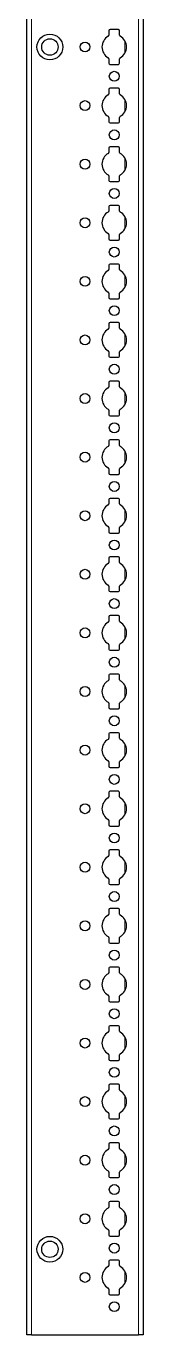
# Model space of a CAD drawing. Header units: millimetres. Extents: x -199 to 2589, y -2047 to 1507.
# Drawn here: x 2190 to 2239, y -852 to -293 of the extents above; entities that cross this region are included whole.
import ezdxf

# ---------------------------------------------------------------- set-up
doc = ezdxf.new("R2010")
doc.units = ezdxf.units.MM

msp = doc.modelspace()

# ---------------------------------------------------------------- linework, layer by layer
at = {"color": 7, "linetype": 'Continuous', "lineweight": 25}
for p, q in [((2189.65, -851.79), (2189.65, 247.21)), ((2239.35, 247.21), (2239.35, -851.79)), ((2224.7, -295.39), (2224.7, -297.27)), ((2228.8, -294.89), (2225.2, -294.89)), ((2229.3, -297.27), (2229.3, -295.39)), ((2224.7, -307.32), (2224.7, -309.19)), ((2225.2, -309.69), (2228.8, -309.69)), ((2229.3, -309.19), (2229.3, -307.32)), ((2224.7, -320.39), (2224.7, -322.27)), ((2228.8, -319.89), (2225.2, -319.89)), ((2229.3, -322.27), (2229.3, -320.39)), ((2224.7, -332.32), (2224.7, -334.19)), ((2225.2, -334.69), (2228.8, -334.69)), ((2229.3, -334.19), (2229.3, -332.32)), ((2224.7, -345.39), (2224.7, -347.27)), ((2228.8, -344.89), (2225.2, -344.89)), ((2229.3, -347.27), (2229.3, -345.39)), ((2224.7, -357.32), (2224.7, -359.19)), ((2229.3, -359.19), (2229.3, -357.32)), ((2225.2, -359.69), (2228.8, -359.69)), ((2224.7, -370.39), (2224.7, -372.27)), ((2228.8, -369.89), (2225.2, -369.89)), ((2229.3, -372.27), (2229.3, -370.39)), ((2224.7, -382.32), (2224.7, -384.19)), ((2225.2, -384.69), (2228.8, -384.69)), ((2229.3, -384.19), (2229.3, -382.32)), ((2224.7, -395.39), (2224.7, -397.27)), ((2228.8, -394.89), (2225.2, -394.89)), ((2229.3, -397.27), (2229.3, -395.39)), ((2224.7, -407.32), (2224.7, -409.19)), ((2229.3, -409.19), (2229.3, -407.32)), ((2225.2, -409.69), (2228.8, -409.69)), ((2224.7, -420.39), (2224.7, -422.27)), ((2228.8, -419.89), (2225.2, -419.89)), ((2229.3, -422.27), (2229.3, -420.39)), ((2224.7, -432.32), (2224.7, -434.19)), ((2225.2, -434.69), (2228.8, -434.69)), ((2229.3, -434.19), (2229.3, -432.32)), ((2224.7, -445.39), (2224.7, -447.27)), ((2228.8, -444.89), (2225.2, -444.89)), ((2229.3, -447.27), (2229.3, -445.39)), ((2224.7, -457.32), (2224.7, -459.19)), ((2229.3, -459.19), (2229.3, -457.32)), ((2225.2, -459.69), (2228.8, -459.69)), ((2224.7, -470.39), (2224.7, -472.27)), ((2228.8, -469.89), (2225.2, -469.89)), ((2229.3, -472.27), (2229.3, -470.39)), ((2224.7, -482.32), (2224.7, -484.19)), ((2225.2, -484.69), (2228.8, -484.69)), ((2229.3, -484.19), (2229.3, -482.32)), ((2224.7, -495.39), (2224.7, -497.27)), ((2228.8, -494.89), (2225.2, -494.89)), ((2229.3, -497.27), (2229.3, -495.39)), ((2224.7, -507.32), (2224.7, -509.19)), ((2229.3, -509.19), (2229.3, -507.32)), ((2225.2, -509.69), (2228.8, -509.69)), ((2224.7, -520.39), (2224.7, -522.27)), ((2228.8, -519.89), (2225.2, -519.89)), ((2229.3, -522.27), (2229.3, -520.39)), ((2224.7, -532.32), (2224.7, -534.19)), ((2225.2, -534.69), (2228.8, -534.69)), ((2229.3, -534.19), (2229.3, -532.32)), ((2224.7, -545.39), (2224.7, -547.27)), ((2228.8, -544.89), (2225.2, -544.89)), ((2229.3, -547.27), (2229.3, -545.39)), ((2224.7, -557.32), (2224.7, -559.19)), ((2229.3, -559.19), (2229.3, -557.32)), ((2225.2, -559.69), (2228.8, -559.69)), ((2224.7, -570.39), (2224.7, -572.27)), ((2228.8, -569.89), (2225.2, -569.89)), ((2229.3, -572.27), (2229.3, -570.39)), ((2224.7, -582.32), (2224.7, -584.19)), ((2225.2, -584.69), (2228.8, -584.69)), ((2229.3, -584.19), (2229.3, -582.32)), ((2224.7, -595.39), (2224.7, -597.27)), ((2228.8, -594.89), (2225.2, -594.89)), ((2229.3, -597.27), (2229.3, -595.39)), ((2224.7, -607.32), (2224.7, -609.19)), ((2229.3, -609.19), (2229.3, -607.32)), ((2225.2, -609.69), (2228.8, -609.69)), ((2224.7, -620.39), (2224.7, -622.27)), ((2228.8, -619.89), (2225.2, -619.89)), ((2229.3, -622.27), (2229.3, -620.39)), ((2224.7, -632.32), (2224.7, -634.19)), ((2225.2, -634.69), (2228.8, -634.69)), ((2229.3, -634.19), (2229.3, -632.32)), ((2224.7, -645.39), (2224.7, -647.27)), ((2228.8, -644.89), (2225.2, -644.89)), ((2229.3, -647.27), (2229.3, -645.39)), ((2224.7, -657.32), (2224.7, -659.19)), ((2229.3, -659.19), (2229.3, -657.32)), ((2225.2, -659.69), (2228.8, -659.69)), ((2228.8, -669.89), (2225.2, -669.89)), ((2224.7, -670.39), (2224.7, -672.27)), ((2229.3, -672.27), (2229.3, -670.39)), ((2224.7, -682.32), (2224.7, -684.19)), ((2225.2, -684.69), (2228.8, -684.69)), ((2229.3, -684.19), (2229.3, -682.32)), ((2224.7, -695.39), (2224.7, -697.27)), ((2228.8, -694.89), (2225.2, -694.89)), ((2229.3, -697.27), (2229.3, -695.39)), ((2224.7, -707.32), (2224.7, -709.19)), ((2229.3, -709.19), (2229.3, -707.32)), ((2225.2, -709.69), (2228.8, -709.69)), ((2228.8, -719.89), (2225.2, -719.89)), ((2224.7, -720.39), (2224.7, -722.27)), ((2229.3, -722.27), (2229.3, -720.39)), ((2224.7, -732.32), (2224.7, -734.19)), ((2225.2, -734.69), (2228.8, -734.69)), ((2229.3, -734.19), (2229.3, -732.32)), ((2224.7, -745.39), (2224.7, -747.27)), ((2228.8, -744.89), (2225.2, -744.89)), ((2229.3, -747.27), (2229.3, -745.39)), ((2224.7, -757.32), (2224.7, -759.19)), ((2229.3, -759.19), (2229.3, -757.32)), ((2225.2, -759.69), (2228.8, -759.69)), ((2224.7, -770.39), (2224.7, -772.27)), ((2228.8, -769.89), (2225.2, -769.89)), ((2229.3, -772.27), (2229.3, -770.39)), ((2224.7, -782.32), (2224.7, -784.19)), ((2225.2, -784.69), (2228.8, -784.69)), ((2229.3, -784.19), (2229.3, -782.32)), ((2224.7, -795.39), (2224.7, -797.27)), ((2228.8, -794.89), (2225.2, -794.89)), ((2229.3, -797.27), (2229.3, -795.39)), ((2224.7, -807.32), (2224.7, -809.19)), ((2229.3, -809.19), (2229.3, -807.32)), ((2225.2, -809.69), (2228.8, -809.69)), ((2224.7, -820.39), (2224.7, -822.27)), ((2228.8, -819.89), (2225.2, -819.89)), ((2229.3, -822.27), (2229.3, -820.39)), ((2224.7, -832.32), (2224.7, -834.19)), ((2225.2, -834.69), (2228.8, -834.69)), ((2229.3, -834.19), (2229.3, -832.32)), ((2191.65, -851.79), (2189.65, -851.79)), ((2191.65, -851.79), (2237.35, -851.79)), ((2239.35, -851.79), (2237.35, -851.79))]:
    msp.add_line(p, q, dxfattribs=at)
at = {"color": 8, "linetype": 'Continuous', "lineweight": 18}
for p, q in [((2191.65, 247.21), (2191.65, -851.79)), ((2237.35, -851.79), (2237.35, 247.21)), ((2231.5, -305), (2231.5, -299.59)), ((2231.5, -330), (2231.5, -324.59)), ((2231.5, -355), (2231.5, -349.59)), ((2231.5, -380), (2231.5, -374.59)), ((2231.5, -405), (2231.5, -399.59)), ((2231.5, -430), (2231.5, -424.59)), ((2231.5, -455), (2231.5, -449.59)), ((2231.5, -480), (2231.5, -474.59)), ((2231.5, -505), (2231.5, -499.59)), ((2231.5, -530), (2231.5, -524.59)), ((2231.5, -555), (2231.5, -549.59)), ((2231.5, -580), (2231.5, -574.59)), ((2231.5, -605), (2231.5, -599.59)), ((2231.5, -630), (2231.5, -624.59)), ((2231.5, -655), (2231.5, -649.59)), ((2231.5, -680), (2231.5, -674.59)), ((2231.5, -705), (2231.5, -699.59)), ((2231.5, -730), (2231.5, -724.59)), ((2231.5, -755), (2231.5, -749.59)), ((2231.5, -780), (2231.5, -774.59)), ((2231.5, -805), (2231.5, -799.59)), ((2231.5, -830), (2231.5, -824.59))]:
    msp.add_line(p, q, dxfattribs=at)
at = {"color": 7, "linetype": 'Continuous', "lineweight": 25}
for centre, radius in [((2199.5, -302.29), 5.5), ((2199.5, -302.29), 3.5), ((2214.5, -302.29), 2.12), ((2227, -314.79), 2.12), ((2214.5, -327.29), 2.12), ((2227, -339.79), 2.12), ((2214.5, -352.29), 2.12), ((2227, -364.79), 2.12), ((2214.5, -377.29), 2.12), ((2227, -389.79), 2.12), ((2214.5, -402.29), 2.12), ((2227, -414.79), 2.12), ((2214.5, -427.29), 2.13), ((2227, -439.79), 2.12), ((2214.5, -452.29), 2.13), ((2227, -464.79), 2.12), ((2214.5, -477.29), 2.13), ((2227, -489.79), 2.12), ((2214.5, -502.29), 2.13), ((2227, -514.79), 2.12), ((2214.5, -527.29), 2.13), ((2227, -539.79), 2.12), ((2214.5, -552.29), 2.13), ((2227, -564.79), 2.12), ((2214.5, -577.29), 2.13), ((2227, -589.79), 2.12), ((2214.5, -602.29), 2.13), ((2227, -614.79), 2.12), ((2214.5, -627.29), 2.13), ((2227, -639.79), 2.12), ((2214.5, -652.29), 2.13), ((2227, -664.79), 2.12), ((2214.5, -677.29), 2.13), ((2227, -689.79), 2.12), ((2214.5, -702.29), 2.12), ((2227, -714.79), 2.12), ((2214.5, -727.29), 2.12), ((2227, -739.79), 2.12), ((2214.5, -752.29), 2.12), ((2227, -764.79), 2.12), ((2214.5, -777.29), 2.12), ((2227, -789.79), 2.12), ((2214.5, -802.29), 2.12), ((2199.5, -815.29), 5.5), ((2199.5, -815.29), 3.5), ((2227, -814.79), 2.12), ((2214.5, -827.29), 2.12), ((2227, -839.79), 2.12)]:
    msp.add_circle(centre, radius, dxfattribs=at)
for centre, radius, start, end in [((2225.2, -295.39), 0.5, 90, 180), ((2228.8, -295.39), 0.5, 0, 90), ((2227, -302.29), 5.25, 119.1407, 240.8593), ((2224.2, -297.27), 0.5, 299.1407, 0), ((2229.8, -297.27), 0.5, 180, 240.8593), ((2227, -302.29), 5.25, 299.1407, 60.8593), ((2224.2, -307.32), 0.5, 0, 60.8593), ((2229.8, -307.32), 0.5, 119.1407, 180), ((2225.2, -309.19), 0.5, 180, 270), ((2228.8, -309.19), 0.5, 270, 0), ((2227, -327.29), 5.25, 119.1407, 240.8593), ((2224.2, -322.27), 0.5, 299.1407, 0), ((2225.2, -320.39), 0.5, 90, 180), ((2228.8, -320.39), 0.5, 0, 90), ((2229.8, -322.27), 0.5, 180, 240.8593), ((2227, -327.29), 5.25, 299.1407, 60.8593), ((2224.2, -332.32), 0.5, 0, 60.8593), ((2225.2, -334.19), 0.5, 180, 270), ((2228.8, -334.19), 0.5, 270, 0), ((2229.8, -332.32), 0.5, 119.1407, 180), ((2225.2, -345.39), 0.5, 90, 180), ((2228.8, -345.39), 0.5, 0, 90), ((2227, -352.29), 5.25, 119.1407, 240.8593), ((2224.2, -347.27), 0.5, 299.1407, 0), ((2229.8, -347.27), 0.5, 180, 240.8593), ((2227, -352.29), 5.25, 299.1407, 60.8593), ((2224.2, -357.32), 0.5, 0, 60.8593), ((2229.8, -357.32), 0.5, 119.1407, 180), ((2225.2, -359.19), 0.5, 180, 270), ((2228.8, -359.19), 0.5, 270, 0), ((2227, -377.29), 5.25, 119.1407, 240.8593), ((2224.2, -372.27), 0.5, 299.1407, 0), ((2225.2, -370.39), 0.5, 90, 180), ((2228.8, -370.39), 0.5, 0, 90), ((2229.8, -372.27), 0.5, 180, 240.8593), ((2227, -377.29), 5.25, 299.1407, 60.8593), ((2224.2, -382.32), 0.5, 0, 60.8593), ((2225.2, -384.19), 0.5, 180, 270), ((2228.8, -384.19), 0.5, 270, 0), ((2229.8, -382.32), 0.5, 119.1407, 180), ((2225.2, -395.39), 0.5, 90, 180), ((2228.8, -395.39), 0.5, 0, 90), ((2227, -402.29), 5.25, 119.1407, 240.8593), ((2224.2, -397.27), 0.5, 299.1407, 0), ((2229.8, -397.27), 0.5, 180, 240.8593), ((2227, -402.29), 5.25, 299.1407, 60.8593), ((2224.2, -407.32), 0.5, 0, 60.8593), ((2229.8, -407.32), 0.5, 119.1407, 180), ((2225.2, -409.19), 0.5, 180, 270), ((2228.8, -409.19), 0.5, 270, 0), ((2227, -427.29), 5.25, 119.1407, 240.8593), ((2224.2, -422.27), 0.5, 299.1407, 0), ((2225.2, -420.39), 0.5, 90, 180), ((2228.8, -420.39), 0.5, 0, 90), ((2229.8, -422.27), 0.5, 180, 240.8593), ((2227, -427.29), 5.25, 299.1407, 60.8593), ((2224.2, -432.32), 0.5, 0, 60.8593), ((2225.2, -434.19), 0.5, 180, 270), ((2228.8, -434.19), 0.5, 270, 0), ((2229.8, -432.32), 0.5, 119.1407, 180), ((2225.2, -445.39), 0.5, 90, 180), ((2228.8, -445.39), 0.5, 0, 90), ((2227, -452.29), 5.25, 119.1407, 240.8593), ((2224.2, -447.27), 0.5, 299.1407, 0), ((2229.8, -447.27), 0.5, 180, 240.8593), ((2227, -452.29), 5.25, 299.1407, 60.8593), ((2224.2, -457.32), 0.5, 0, 60.8593), ((2229.8, -457.32), 0.5, 119.1407, 180), ((2225.2, -459.19), 0.5, 180, 270), ((2228.8, -459.19), 0.5, 270, 0), ((2227, -477.29), 5.25, 119.1407, 240.8593), ((2224.2, -472.27), 0.5, 299.1407, 0), ((2225.2, -470.39), 0.5, 90, 180), ((2228.8, -470.39), 0.5, 0, 90), ((2229.8, -472.27), 0.5, 180, 240.8593), ((2227, -477.29), 5.25, 299.1407, 60.8593), ((2224.2, -482.32), 0.5, 0, 60.8593), ((2225.2, -484.19), 0.5, 180, 270), ((2228.8, -484.19), 0.5, 270, 0), ((2229.8, -482.32), 0.5, 119.1407, 180), ((2225.2, -495.39), 0.5, 90, 180), ((2228.8, -495.39), 0.5, 0, 90), ((2227, -502.29), 5.25, 119.1407, 240.8593), ((2224.2, -497.27), 0.5, 299.1407, 0), ((2229.8, -497.27), 0.5, 180, 240.8593), ((2227, -502.29), 5.25, 299.1407, 60.8593), ((2224.2, -507.32), 0.5, 0, 60.8593), ((2229.8, -507.32), 0.5, 119.1407, 180), ((2225.2, -509.19), 0.5, 180, 270), ((2228.8, -509.19), 0.5, 270, 0), ((2227, -527.29), 5.25, 119.1407, 240.8593), ((2224.2, -522.27), 0.5, 299.1407, 0), ((2225.2, -520.39), 0.5, 90, 180), ((2228.8, -520.39), 0.5, 0, 90), ((2229.8, -522.27), 0.5, 180, 240.8593), ((2227, -527.29), 5.25, 299.1407, 60.8593), ((2224.2, -532.32), 0.5, 0, 60.8593), ((2225.2, -534.19), 0.5, 180, 270), ((2228.8, -534.19), 0.5, 270, 0), ((2229.8, -532.32), 0.5, 119.1407, 180), ((2225.2, -545.39), 0.5, 90, 180), ((2228.8, -545.39), 0.5, 0, 90), ((2227, -552.29), 5.25, 119.1407, 240.8593), ((2224.2, -547.27), 0.5, 299.1407, 0), ((2229.8, -547.27), 0.5, 180, 240.8593), ((2227, -552.29), 5.25, 299.1407, 60.8593), ((2224.2, -557.32), 0.5, 0, 60.8593), ((2229.8, -557.32), 0.5, 119.1407, 180), ((2225.2, -559.19), 0.5, 180, 270), ((2228.8, -559.19), 0.5, 270, 0), ((2227, -577.29), 5.25, 119.1407, 240.8593), ((2224.2, -572.27), 0.5, 299.1407, 0), ((2225.2, -570.39), 0.5, 90, 180), ((2228.8, -570.39), 0.5, 0, 90), ((2229.8, -572.27), 0.5, 180, 240.8593), ((2227, -577.29), 5.25, 299.1407, 60.8593), ((2224.2, -582.32), 0.5, 0, 60.8593), ((2225.2, -584.19), 0.5, 180, 270), ((2228.8, -584.19), 0.5, 270, 0), ((2229.8, -582.32), 0.5, 119.1407, 180), ((2224.2, -597.27), 0.5, 299.1407, 0), ((2225.2, -595.39), 0.5, 90, 180), ((2228.8, -595.39), 0.5, 0, 90), ((2229.8, -597.27), 0.5, 180, 240.8593), ((2227, -602.29), 5.25, 119.1407, 240.8593), ((2227, -602.29), 5.25, 299.1407, 60.8593), ((2224.2, -607.32), 0.5, 0, 60.8593), ((2229.8, -607.32), 0.5, 119.1407, 180), ((2225.2, -609.19), 0.5, 180, 270), ((2228.8, -609.19), 0.5, 270, 0), ((2227, -627.29), 5.25, 119.1407, 240.8593), ((2224.2, -622.27), 0.5, 299.1407, 0), ((2225.2, -620.39), 0.5, 90, 180), ((2228.8, -620.39), 0.5, 0, 90), ((2229.8, -622.27), 0.5, 180, 240.8593), ((2227, -627.29), 5.25, 299.1407, 60.8593), ((2224.2, -632.32), 0.5, 0, 60.8593), ((2225.2, -634.19), 0.5, 180, 270), ((2228.8, -634.19), 0.5, 270, 0), ((2229.8, -632.32), 0.5, 119.1407, 180), ((2227, -652.29), 5.25, 119.1407, 240.8593), ((2224.2, -647.27), 0.5, 299.1407, 0), ((2225.2, -645.39), 0.5, 90, 180), ((2228.8, -645.39), 0.5, 0, 90), ((2229.8, -647.27), 0.5, 180, 240.8593), ((2227, -652.29), 5.25, 299.1407, 60.8593), ((2224.2, -657.32), 0.5, 0, 60.8593), ((2229.8, -657.32), 0.5, 119.1407, 180), ((2225.2, -659.19), 0.5, 180, 270), ((2228.8, -659.19), 0.5, 270, 0), ((2225.2, -670.39), 0.5, 90, 180), ((2228.8, -670.39), 0.5, 0, 90), ((2227, -677.29), 5.25, 119.1407, 240.8593), ((2224.2, -672.27), 0.5, 299.1407, 0), ((2229.8, -672.27), 0.5, 180, 240.8593), ((2227, -677.29), 5.25, 299.1407, 60.8593), ((2224.2, -682.32), 0.5, 0, 60.8593), ((2225.2, -684.19), 0.5, 180, 270), ((2228.8, -684.19), 0.5, 270, 0), ((2229.8, -682.32), 0.5, 119.1407, 180), ((2227, -702.29), 5.25, 119.1407, 240.8593), ((2224.2, -697.27), 0.5, 299.1407, 0), ((2225.2, -695.39), 0.5, 90, 180), ((2228.8, -695.39), 0.5, 0, 90), ((2229.8, -697.27), 0.5, 180, 240.8593), ((2227, -702.29), 5.25, 299.1407, 60.8593), ((2224.2, -707.32), 0.5, 0, 60.8593), ((2229.8, -707.32), 0.5, 119.1407, 180), ((2225.2, -709.19), 0.5, 180, 270), ((2228.8, -709.19), 0.5, 270, 0), ((2225.2, -720.39), 0.5, 90, 180), ((2228.8, -720.39), 0.5, 0, 90), ((2227, -727.29), 5.25, 119.1407, 240.8593), ((2224.2, -722.27), 0.5, 299.1407, 0), ((2229.8, -722.27), 0.5, 180, 240.8593), ((2227, -727.29), 5.25, 299.1407, 60.8593), ((2224.2, -732.32), 0.5, 0, 60.8593), ((2225.2, -734.19), 0.5, 180, 270), ((2228.8, -734.19), 0.5, 270, 0), ((2229.8, -732.32), 0.5, 119.1407, 180), ((2227, -752.29), 5.25, 119.1407, 240.8593), ((2224.2, -747.27), 0.5, 299.1407, 0), ((2225.2, -745.39), 0.5, 90, 180), ((2228.8, -745.39), 0.5, 0, 90), ((2229.8, -747.27), 0.5, 180, 240.8593), ((2227, -752.29), 5.25, 299.1407, 60.8593), ((2224.2, -757.32), 0.5, 0, 60.8593), ((2225.2, -759.19), 0.5, 180, 270), ((2228.8, -759.19), 0.5, 270, 0), ((2229.8, -757.32), 0.5, 119.1407, 180), ((2225.2, -770.39), 0.5, 90, 180), ((2228.8, -770.39), 0.5, 0, 90), ((2227, -777.29), 5.25, 119.1407, 240.8593), ((2224.2, -772.27), 0.5, 299.1407, 0), ((2229.8, -772.27), 0.5, 180, 240.8593), ((2227, -777.29), 5.25, 299.1407, 60.8593), ((2224.2, -782.32), 0.5, 0, 60.8593), ((2225.2, -784.19), 0.5, 180, 270), ((2228.8, -784.19), 0.5, 270, 0), ((2229.8, -782.32), 0.5, 119.1407, 180), ((2227, -802.29), 5.25, 119.1407, 240.8593), ((2224.2, -797.27), 0.5, 299.1407, 0), ((2225.2, -795.39), 0.5, 90, 180), ((2228.8, -795.39), 0.5, 0, 90), ((2229.8, -797.27), 0.5, 180, 240.8593), ((2227, -802.29), 5.25, 299.1407, 60.8593), ((2224.2, -807.32), 0.5, 0, 60.8593), ((2225.2, -809.19), 0.5, 180, 270), ((2228.8, -809.19), 0.5, 270, 0), ((2229.8, -807.32), 0.5, 119.1407, 180), ((2225.2, -820.39), 0.5, 90, 180), ((2228.8, -820.39), 0.5, 0, 90), ((2227, -827.29), 5.25, 119.1407, 240.8593), ((2224.2, -822.27), 0.5, 299.1407, 0), ((2229.8, -822.27), 0.5, 180, 240.8593), ((2227, -827.29), 5.25, 299.1407, 60.8593), ((2224.2, -832.32), 0.5, 0, 60.8593), ((2229.8, -832.32), 0.5, 119.1407, 180), ((2225.2, -834.19), 0.5, 180, 270), ((2228.8, -834.19), 0.5, 270, 0)]:
    msp.add_arc(centre, radius, start, end, dxfattribs=at)

doc.saveas('drawing.dxf')
